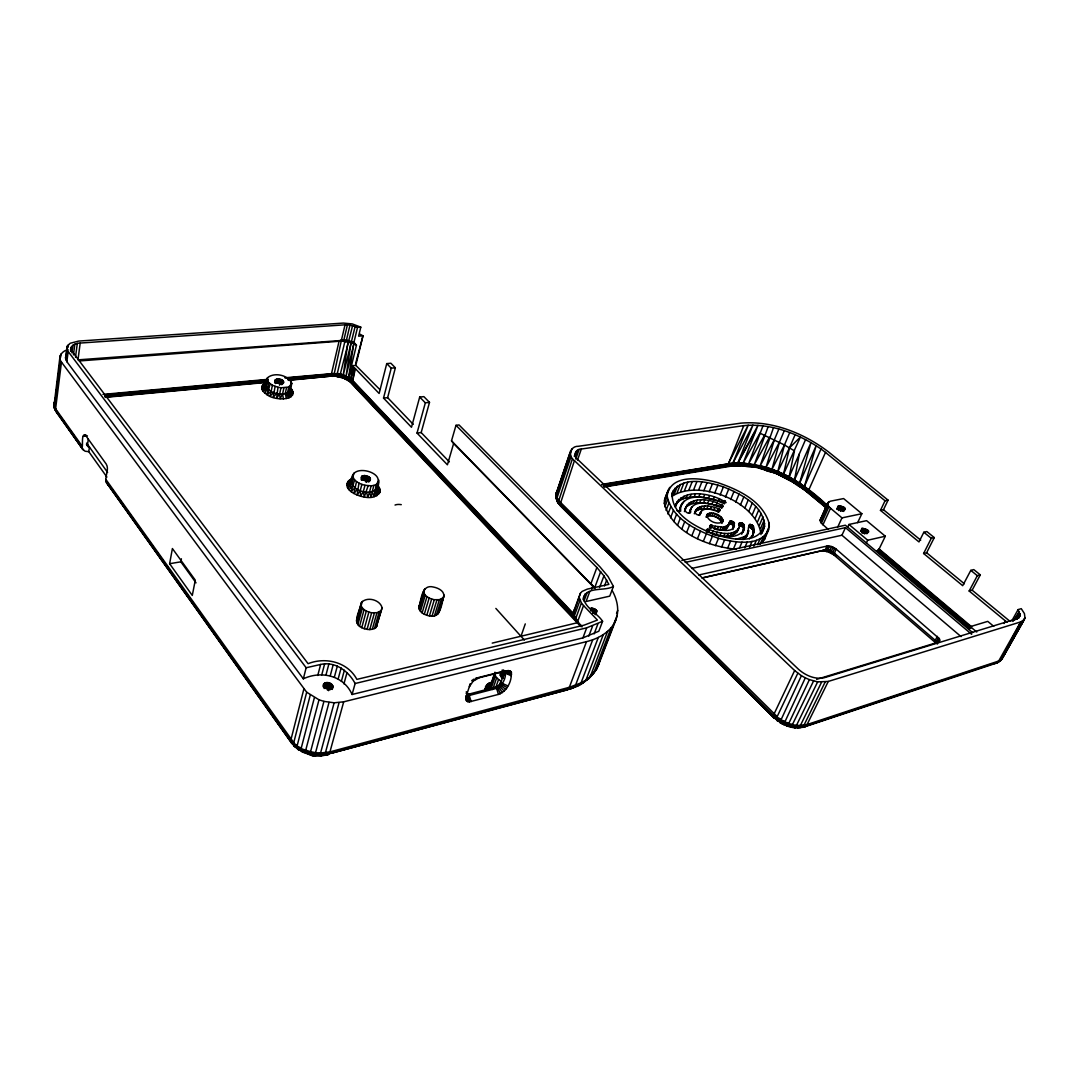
<?xml version="1.0" encoding="UTF-8"?>
<svg xmlns="http://www.w3.org/2000/svg" width="1079" height="1079" viewBox="0 0 1079 1079"><rect width="100%" height="100%" fill="white"/><g stroke="black" fill="none" stroke-linecap="round" stroke-linejoin="round"><path stroke-width="1.5" d="M826.244 507.616L798.069 484.781L776.327 473.465L759.724 468.38L758.874 467.005L760.155 465.804C786.308 471.806 808.697 487.735 827.903 505.889M291.047 388.548C299.045 401.712 273.473 400.511 267.16 394.725L268.482 382.357L267.43 380.779L267.457 377.812C274.187 371.877 288.471 375.033 291.802 383.436L290.157 390.854C282.266 398.623 259.432 391.245 267.457 377.812M888.071 500.143L885.05 500.764L880.464 510.367L883.472 509.733L888.071 500.143L828.524 451.912C803.747 433.124 772.267 420.432 740.787 423.157L578.398 446.274C569.955 445.991 567.662 456.336 574.433 460.639L559.961 504.918L777.905 720.57L773.697 717.67L560.433 505.97L557.425 501.816L556.845 497.905M268.482 382.357L272.421 385.257L277.991 387.267L276.615 398.245L279.69 393.808L280.985 387.779L288.754 387.024L291.802 383.436M298.155 748.893L294.041 745.859L293.758 742.622L306.692 692.205L61.476 362.112C56.985 356.92 62.528 350.608 68.058 349.677M557.924 500.993L558.477 502.854L556.144 498.377L556.184 493.656L570.724 450.563M727.651 527.591C726.423 520.766 736.795 524.61 732.52 529.519L734.421 523.14L730.618 520.982L726.423 528.697L719.936 530.005L714.19 529.047L715.337 526.269L723.631 527.159L728.811 524.826M573.205 613.304L352.617 380.401C348.045 376.328 337.336 371.028 332.925 374.979C337.484 377.92 346.238 376.827 350.446 382.317L580.758 626.535M378.729 481.935C378.999 500.804 342.65 490.783 353.103 474.504C358.929 464.982 385.621 474.221 376.126 484.606L374.265 496.637C365.309 500.899 335.812 489.421 351.565 478.901M288.228 380.037L333.182 375.91L338.86 376.409L347.047 379.309L348.652 377.38L353.925 342.394L357.527 327.382L360.804 327.153L358.619 336.162L362.976 335.839L355.8 365.376L379.835 389.532M764.579 526.309C763.851 505.147 740.531 493.912 723.416 486.845C707.73 481.949 681.834 475.165 672.19 493.13C671.044 514.885 695.847 526.714 712.976 533.849C728.635 538.853 756.514 545.934 764.579 526.309L761.585 533.215M760.992 534.604C757.606 501.654 698.315 478.348 671.812 496.488L675.063 488.14M358.983 483.122L357.095 495.045L360.251 490.608L361.856 484.39C357.85 482.799 351.983 479.669 353.103 474.504M667.146 496.138C670.126 473.047 702.254 478.064 718.25 482.799C738.575 489.731 762.516 500.966 769.111 523.194A13.892 6.636 23.3 0 0 769.3 526.39C764.175 547.876 734.394 542.683 718.493 538.3C697.843 531.205 672.284 519.579 667.146 496.138L664.327 503.434C672.5 533.282 708.08 546.352 736.121 549.292M664.327 503.434L664.502 500.238L668.157 490.028M501.937 670.234L502.935 671.367L508.357 670.598L510.933 671.543C512.741 679.878 507.157 691.518 498.471 694.404L469.325 701.876L467.773 701.66L468.138 695.335L466.222 693.284M579.369 597.766L581.419 602.972L575.377 619.454L579.49 624.566L575.377 619.454L573.367 614.221L580.421 593.234L582.067 591.44L587.246 589.134L608.88 584.386L603.943 575.835L596.876 567.514L455.999 425.315L451.508 440.825L453.625 443.509L595.015 588.527M753.83 532.149L751.807 537.436C753.857 533.849 756.285 525.136 750.094 524.434C746.789 526.525 749.972 534.698 745.238 537.828L743.053 539.554L744.227 536.776L746.425 535.063M752.643 534.901C756.743 528.332 746.371 528.305 749.554 524.448M83.649 450.361L55.016 409.764L54.233 402.346L54.422 408.186L56.189 411.976L82.611 449.134L85.079 451.224L88.775 451.669L106.902 477.053M580.421 593.234L573.515 611.793L573.367 614.221L576.496 619.751L573.988 616.797L580.003 600.329M695.483 511.041C694.242 513.752 697.803 515.802 699.988 514.818C700.824 506.644 712.032 508.708 717.414 510.933C719.45 512.336 721.541 509.881 718.843 508.87C711.223 505.606 696.791 502.733 694.377 513.806L696.252 509.382M559.961 504.918L562.388 507.036L560.891 505.309C556.697 503.502 555.739 497.743 556.184 493.656L570.211 452.33M494.816 673.984L495.396 675.899L490.918 689.076L490.486 685.354L494.964 672.19M827.66 506.307C802.223 482.138 768.046 460.423 731.697 463.552C732.654 469.365 743.539 462.918 747.45 465.791C759.576 467.059 770.878 471.415 782.059 475.933L782.383 476.392C789.154 475.785 799.391 491.242 804.435 486.386L821.011 448.985C798.595 433.731 771.229 423.062 743.755 425.639L581.325 449.026C574.851 448.837 573.151 456.768 578.331 460.059L798.595 669.371C805.447 675.427 815.063 679.77 824.316 677.706L1016.863 618.739L1020.194 615.313L1018.104 609.608L1021.26 608.664L1024.43 613.587L1024.983 617.889L1024.214 619.616L1002.094 658.77L997.482 662.735L803.369 727.259L795.169 727.934L790.705 727.138L789.41 725.155M747.949 530.908L746.803 535.791L745.238 537.828M698.76 574.999L826.946 546.082L831.518 546.527L836.131 549.076L939.391 638.755L939.674 640.913L938.137 642.207L816.668 679.352M294.85 746.776L291.249 742.622L291.006 739.398L303.86 689.009M617.242 615.111L596.674 668.751L589.161 678.273L581.864 683.358C589.282 678.974 595.648 672.635 598.751 664.381L615.974 619.616C619.589 609.945 617.067 599.182 612.13 590.456M574.433 460.639L794.643 670.545L774.088 713.907L773.697 717.67L776.799 718.169M582.04 626.912L350.918 382.209L341.76 377.124C339.319 378.203 337.565 374.548 340.276 374.211L348.18 377.677L352.442 380.86L572.962 613.803M348.18 377.677L343.257 375.02L337.255 373.671C334.288 373.941 336.5 377.812 338.86 376.409M275.078 386.417L273.216 397.382L276.696 393.309M995.93 663.167L993.327 663.504L997.482 662.735L1002.094 658.77L1024.214 619.616L1020.734 621.909L828.267 681.442L817.653 681.861L809.398 679.635L787.495 726.167L780.198 722.782L780.077 721.891L801.4 675.697L794.643 670.545M376.126 484.606L373.887 485.415L372.255 491.619L374.265 496.637L376.773 495.625L379.808 492.523L377.097 488.113L378.931 480.236M306.692 692.205L318.993 699.799L305.735 750.161L306.476 752.198C309.808 757.714 322.095 756.123 328.367 754.518L329.945 751.888L343.702 701.809L586.49 641.641C598.629 638.647 611.213 631.849 615.974 619.616M789.734 432.598L784.446 444.98L777.797 471.577L789.477 447.866L800.402 437.035L783.556 474.086L766.036 467.409L737.915 462.837C731.818 468.434 756.784 464.604 758.82 467.854M54.004 405.906L60.06 355.814M798.069 484.781C799.998 488.167 815.346 496.906 804.435 486.386L816.156 445.681L799.647 483.028L798.069 484.781L776.327 473.465C773.913 470.983 763.312 472.683 765.065 467.625M82.611 449.134L54.422 408.186L60.262 359.968M55.231 400.39L55.649 397.072M56.27 392.095L56.688 388.777M57.322 383.787L57.74 380.469M58.36 375.492L58.779 372.174M60.653 357.243L61.071 353.925M61.476 362.112L55.595 408.806L57.227 413.203M455.999 425.315L459.02 424.937L599.964 566.866L608.057 576.51L613.411 586.423C605.036 591.481 587.016 586.194 583.402 597.753C585.142 608.151 597.24 613.007 602.595 621.288L598.818 631.228L582.943 637.864L352.078 694.485C343.756 675.454 321.097 670.423 303.334 678.826L66.858 361.708L65.536 358.039L67.262 346.143L70.175 343.27L78.686 341.072L343.324 323.08L352.253 323.916L360.804 327.153M65.832 359.86L67.262 346.143M68.017 347.492L68.395 344.592M66.858 361.708L68.166 351.498L67.141 349.65M70.594 351.053C69.852 345.509 75.624 343.095 80.21 343.055L345.037 324.819L349.987 325.076L357.527 327.382M70.985 351.107L71.592 346.494M71.902 352.873L72.9 345.199M73.439 354.897L74.842 344.161M75.503 357.216L77.31 343.432M54.422 408.186L54.233 402.346M80.21 343.055L77.971 359.86L346.44 340.101L353.925 342.394L356.461 345.118L348.652 377.38L350.554 379.201L348.665 380.766L347.047 379.309M443.793 596.552C444.723 590.928 437.98 587.88 433.407 587.043C421.835 584.022 421.43 598.872 419.124 606.317C418.059 611.955 424.829 615.124 429.429 615.92C440.974 618.82 441.338 603.916 443.793 596.552L437.966 614.086M349.205 380.698C354.775 386.201 353.143 369.611 354.33 367.71L351.484 365.754L355.8 365.376M438.856 612.697L444.008 594.961M82.071 447.623C83.177 445.087 80.965 433.353 85.416 435.134L106.214 464.037C109.721 469.837 104.177 476.662 106.416 482.623L291.249 742.622L293.677 744.375M88.316 438.924L87.426 445.843L89.422 447.07L88.775 451.669M345.037 324.819L341.503 339.872L339.103 341.112L331.523 373.523L332.103 376.328L335.96 376.005M675.683 506.631C681.645 486.548 713.839 493.777 726.1 502.612C712.221 499.537 683.762 488.504 679.5 510.677L681.024 505.404M418.881 607.909L423.926 590.119M467.773 701.66L466.614 700.986L467.558 694.997L466.29 691.72M759.103 466.034L743.161 463.039C736.984 468.448 762.678 465.926 764.647 469.405M766.184 533.566L764.485 539.487L760.088 544.261L763.231 537.018M744.24 527.226L742.703 532.23C746.007 529.209 744.159 520.564 739.155 523.328C740.828 538.016 721.662 538.165 712.14 533.916L713.3 531.124C721.298 533.404 733.612 536.33 738.94 527.847M372.255 491.619L371.243 497.23L369.544 492.024L371.163 485.82L373.887 485.415M356.515 481.585L353.899 493.494L357.392 489.353M169.619 563.71L172.397 548.537L195.286 580.151L192.291 595.446L169.619 563.71L180.84 561.822L196.027 582.849M805.568 439.571L799.323 453.949L794.535 479.831L792.984 481.625M180.84 561.822L181.407 558.801M382.087 607.774L376.126 627.425C372.053 630.675 366.159 629.772 361.748 627.681C351.039 622.961 360.413 610.431 361.276 602.81C366.536 596.107 380.145 599.654 382.087 607.774L376.126 627.425M377.137 625.982L377.057 622.529M466.614 700.986L465.723 698.45L467.274 692.88M747.464 463.916L747.45 465.791M1000.26 659.997L999.181 661.562L1000.557 660.631L1020.734 621.909L998.682 661.036L994.919 663.585M777.109 720.624L777.163 716.604L797.813 673.229M272.421 385.257L271.139 391.299L267.16 394.725L264.8 393.053L263.047 391.259L266.162 386.808L267.43 380.779M270.182 383.881L267.16 394.725M356.434 621.072L361.276 602.81M494.816 673.552L490.338 687.161L484.984 688.928L486.737 684.76L491.39 682.225M737.766 530.612L738.198 528.616M274.646 382.843L275.253 379.956C277.748 378.028 282.833 379.08 283.871 382.168L283.683 382.708C281.201 384.65 276.076 383.598 275.051 380.496L275.253 379.956M275.118 382.411L275.738 379.525M275.55 383.531L276.48 379.201M504.338 672.716L504.122 670.585C508.034 674.496 502.517 686.352 497.163 688.2L469.81 695.321L468.138 695.335L466.573 693.837L468.839 694.148L497.136 686.703L500.454 683.695L504.338 672.716L511.352 675.791M276.494 383.355L277.411 379.039M277.573 383.342L278.49 379.012M278.719 383.477L279.636 379.161M279.542 385.216L280.769 379.457M280.891 384.191L281.821 379.875M281.767 384.704L282.698 380.388M282.752 383.854L283.372 380.968M279.69 393.808L280.068 398.731L282.59 393.929L283.898 387.901M286.434 398.515L285.234 393.673L286.542 387.644M285.234 393.673L289.051 397.827L287.446 393.039L288.754 387.024M287.446 393.039L291.114 396.789L289.118 392.082L290.44 386.08M290.764 384.893L291.424 381.899M332.912 686.527C331.766 691.234 322.446 689.063 323.43 684.329C326.357 680.04 335.771 684.099 332.143 689.427M271.139 391.299L270.006 396.195L273.796 392.459M289.118 392.082L292.53 395.453L290.157 390.854L290.116 387.887L292.49 390.355L290.764 388.332M284.816 377.798L334.301 373.442L341.503 339.872M79.387 360.952L341.922 341.072L343.891 339.845L347.425 324.806M337.255 373.671L344.916 341.328L346.44 340.101L349.987 325.076M465.912 699.893L467.207 694.444M753.209 464.793L753.061 466.654M340.276 374.211L352.604 325.602M346.44 340.101L347.977 341.895L343.257 375.02L355.153 326.384M684.437 511.621C687.633 494.519 713.812 498.687 723.173 506.631C712.909 505.485 692.705 496.421 689.346 512.997L690.992 508.263M351.565 341.396L353.872 343.823L346.089 376.099L350.999 342.731L349.03 340.627M352.617 380.401L355.45 368.748L354.33 367.71L350.554 379.201M65.536 358.039L65.954 356.326M827.971 529.142L821.416 523.288L820.107 520.361L827.93 502.625L830.317 501.209L843.603 498.565L861.851 513.712L857.643 522.627M555.968 494.789L556.71 491.835L555.968 494.789L556.818 499.793M264.8 393.053L267.214 388.4L263.047 391.259C259.567 387.496 263.546 382.937 267.646 382.249M353.359 478.01L351.781 484.228L346.818 485.402L351.282 482.407L352.846 476.19M354.101 473.034L351.538 480.708L346.885 483.405L351.282 482.407M770.514 471.28L771.067 469.54M820.107 520.361L827.93 502.625M303.334 678.826L306.153 667.753L68.166 351.498M354.613 479.845L351.147 491.66L354.937 487.802M413.284 424.344L387.631 397.652L395.359 367.791L390.881 363.245L386.741 363.61L379.134 393.484L355.45 368.748M361.101 479.184L361.87 476.217L364.675 475.515L369.18 476.985L370.434 479.683C367.952 482.205 362.301 480.748 361.249 477.39L361.87 476.217M361.452 480.263L362.598 475.812M362.423 480.034L363.556 475.569M449.35 461.879L421.174 432.558L429.509 402.359L423.858 396.627L419.691 397.072L411.49 427.284L383.531 398.084L391.218 368.168L386.741 363.61M363.529 479.966L364.675 475.515M364.729 480.101L365.889 475.65M309.673 754.477L298.182 749.541L297.197 745.549L310.239 695.132M365.552 481.881L367.089 475.947M360.251 490.608L360.602 496.246L363.353 491.511L364.972 485.294L371.163 485.82M366.671 482.34L368.209 476.405M317.765 675.467L320.625 664.462C335.164 661.103 348.557 671.138 355.126 683.506L352.078 694.485M368.033 481.436L369.18 476.985M368.775 482.097L369.935 477.646M363.353 491.511L364.243 497.028L368.128 485.779M369.638 481.315L370.407 478.348M306.814 753.655L302.107 751.901L301.243 748.084L314.38 697.681M321.744 674.901L324.617 663.909M325.979 674.995L328.866 664.003M323.16 686.554L323.929 683.627M323.565 687.458L324.712 683.074M377.771 483.419L376.139 489.596L376.773 495.625L374.494 490.797M355.638 363.488L362.976 335.839L360.049 334.18M324.186 688.537L325.723 682.71M325.359 688.389L326.897 682.562M326.6 688.456L328.151 682.629M330.268 675.71L333.182 664.745M589.161 678.273L581.068 682.832L569.361 687.283L329.945 751.888L320.557 753.021L316.821 754.45C316.511 756.905 309.376 756.136 311.588 753.655L310.563 751.712L323.929 701.377L334.139 702.807L343.702 701.809M327.463 690.196L329.392 682.926M328.609 690.681L330.552 683.412M329.985 689.872L331.536 684.059M331.132 689.198L332.292 684.828M334.396 677.046L337.322 666.08M331.981 688.577L332.764 685.664M598.319 637.446L581.068 682.832L579.369 684.747L573.435 687.242L329.297 753.466L316.821 754.45L315.554 752.67L329.028 702.389M338.172 678.907L341.126 667.955M339.076 702.604L325.399 752.764L322.014 754.572L320.557 753.021L334.139 702.807M359.455 611.941L362.315 601.394M356.798 622.853L361.303 606.223L360.925 604.456M341.396 681.227L344.376 670.275M357.864 624.633L362.382 607.99L361.303 606.223M359.55 626.279L364.095 609.635L362.382 607.99M343.931 683.884L346.925 672.918M361.748 627.681L366.307 611.038L364.095 609.635M453.625 443.509L447.421 464.82L417.033 433.07L425.342 402.818L419.691 397.072M364.311 628.733L368.883 612.103L366.307 611.038M367.049 629.381L371.648 612.764L376.935 612.697L380.752 610.862M784.298 430.723L779.416 442.242L771.944 469.352L784.446 444.98L759.94 433.151L743.161 463.039L757.971 425.301L737.915 462.837L752.94 425.086L732.951 463.012L602.095 484.35M369.787 629.57L374.386 612.966M372.322 629.286L376.935 612.697M374.48 628.558L379.107 611.982M342.353 375.263L341.76 377.124M587.88 679.365L595.878 670.113L600.072 659.768L599.304 660.672M555.941 496.853L570.346 454.286M774.398 718.25L558.072 502.72L572.49 458.508M465.723 698.45L467.113 693.73M424.843 588.77L419.124 606.317M419.326 609.622L424.141 593.41L423.683 591.71M420.432 611.321L425.261 595.095L424.141 593.41M422.132 612.912L426.974 596.687L425.261 595.095M424.303 614.261L429.159 598.036L426.974 596.687M426.785 615.286L431.667 599.061L429.159 598.036M778.863 429.091L774.398 439.679L766.036 467.409L779.416 442.242M429.429 615.92L434.324 599.708L439.369 599.668L442.903 597.914M432.045 616.109L436.955 599.911M836.131 549.076L833.743 554.781L936.383 643.462L935.237 640.346L834.283 553.014L829.67 550.479L826.447 549.899L819.77 551.099L703.265 577.629M434.446 615.853L439.369 599.668M436.455 615.165L441.392 598.98M470.242 683.951L469.419 686.527L473.195 681.119L479.063 677.787L506.59 670.828M369.544 492.024L367.845 497.365L366.523 491.997M1000.557 660.631L1022.784 620.964L1000.665 660.092L998.682 661.036L998.803 661.859L806.107 725.951C794.414 728.878 782.059 723.308 773.535 715.417L557.937 501.344L556.602 499.064L571.115 456.363M773.468 427.716L760.155 465.804L774.398 439.679M466.047 696.764L470.161 684.126M557.83 490.257L571.83 449.039M492.671 689.508L496.664 677.787L495.396 675.899M574.298 456.336L575.93 451.575M495.531 688.321L498.538 679.527L496.664 677.787M500.332 675.467L501.344 672.487L504.945 672.001M575.067 456.754L577.225 450.415M500.845 676.546L502.369 672.082M575.795 459.047L579.045 449.565M501.56 677.868L503.596 671.907M499.375 685.394L500.885 680.997L498.538 679.527M577.521 460.086L581.325 449.026M502.895 677.949L504.432 673.485M520.982 636.3L525.271 623.891M768.167 426.623L754.342 464.536L769.462 437.292M598.521 664.084L600.072 659.768M779.996 722.566L783.651 724.562L776.516 719.423M583.065 599.546L585.142 593.909M584.009 600.99L587.124 592.56M596.876 567.514L590.955 583.604L594.691 587.745L600.666 571.627M577.467 622.07L583.537 605.575L581.419 602.972M345.401 376.342L344.525 378.109M589.714 591.67L586.086 601.502L609.743 596.147L613.411 586.423M591.71 589.255L592.857 586.126M723.065 520.698L722.687 521.737C717.535 525.23 708.175 521.413 706.772 515.384L707.177 514.359C712.342 510.933 721.595 514.71 723.065 520.698L721.918 523.463M590.591 610.768L591.562 608.165L594.65 608.907L596.849 610.781L596.35 613.142L592.614 613.196M599.573 587.569L603.943 575.835M591.602 610.849L592.573 608.232M592.654 611.105L593.625 608.489M582.943 637.864L586.679 627.843L602.595 621.288M593.194 612.818L594.65 608.907M594.097 613.371L595.568 609.46M604.496 585.964L606.695 580.097M594.853 614.005L596.309 610.094M595.379 614.693L596.849 610.781M499.833 707.662L567.5 689.751L569.361 687.283L586.49 641.641M588.824 636.111L592.573 626.117M831.518 546.527L828.982 552.327L833.743 554.781L832.921 552.016L834.768 548.065M594.138 633.886L597.887 623.918M573.718 686.851L569.469 688.631L572.315 688.24L575.512 685.3L592.708 639.793M566.232 690.196C573.043 687.66 581.446 686.055 586.018 679.905L603.296 634.641M586.018 679.905L590.28 676.546L607.571 631.417M611.132 627.816L593.841 672.824L589.957 676.196M616.554 613.479L617.727 610.404M664.502 500.238L667.308 492.955M669.681 487.371L665.365 497.298M664.839 506.833L667.672 499.523M671.677 494.668L673.296 490.486M666.067 510.407L668.913 503.07M674.186 494.452L677.423 486.116M667.955 514.076L670.828 506.739M677.126 492.752L680.377 484.444M680.606 491.444L683.843 483.136M670.531 517.812L673.404 510.461M676.088 503.96L674.995 506.739L677.14 501.533M776.327 473.465L777.015 471.766M676.061 504.311L678.839 499.415M677.747 502.18L680.04 500.373L681.119 497.608M684.545 490.513L687.795 482.232M673.728 521.562L676.627 514.197M680.04 500.373L682.886 498.93L683.978 496.165M679.932 508.182L682.117 503.165M683.83 501.249L681.024 505.943M688.901 489.974L692.165 481.706M682.886 498.93L686.244 497.851L687.323 495.099M677.518 525.271L680.431 517.893M686.069 506.658L684.963 509.436L687.202 504.716M686.244 497.851L690.047 497.163L691.126 494.411M693.622 489.853L696.886 481.598M686.109 507.494L688.928 503.084M687.836 505.849L690.115 504.527L691.207 501.775M690.047 497.163L694.229 496.879L695.321 494.142M681.861 528.872L684.787 521.494M690.115 504.527L692.88 503.569L693.986 500.818M698.612 490.122L701.903 481.881M692.125 506.564L689.886 511.041M692.88 503.569L696.09 502.976L697.196 500.224M694.229 496.879L698.72 496.987L699.812 494.249M686.676 532.338L689.629 524.947M703.832 490.783L707.123 482.569M695.132 512.147L697.614 508.007M696.09 502.976L699.664 502.774L700.77 500.022M696.508 510.772L698.423 509.72L699.529 506.968M698.72 496.987L703.454 497.5L704.56 494.775M698.423 509.72L700.837 509.045L701.943 506.28M699.664 502.774L703.535 502.949L704.641 500.197M700.379 512.633L699.259 515.411L701.094 511.284M709.2 491.835L712.504 483.635M691.909 535.589L694.889 528.211M700.837 509.045L703.656 508.735L704.776 505.984M703.454 497.5L708.35 498.404L709.456 495.679M708.714 500.75L707.608 503.502L711.803 504.419L712.922 501.681M734.367 525.055C733.895 538.286 696.184 522.506 715.337 526.269M703.656 508.735L706.799 508.829L707.918 506.078M714.635 493.265L717.953 485.064M707.177 514.359L706.044 517.124C711.101 513.739 718.951 517.3 721.743 522.249L722.89 519.485M697.493 538.583L700.487 531.205M708.35 498.404L713.34 499.685L714.446 496.947M743.755 425.639L728.19 464.496L728.932 466.222L742.028 465.305M706.974 516.355L708.107 513.591M706.799 508.829L710.157 509.301L711.277 506.55M348.652 377.38L352.995 366.712L350.85 378.837L352.442 380.86M708.364 515.883L709.483 513.118M710.117 515.749L711.236 512.984M714.757 507.4L713.637 510.151L715.957 510.933M720.071 495.045L723.416 486.845M713.219 504.837L716.038 505.687L717.157 502.949M712.113 515.951L713.246 513.199M719.437 498.579L718.331 501.303L713.34 499.685M709.389 529.654L707.514 529.276L706.367 532.068L708.242 532.446L709.389 529.654L713.3 531.124M706.961 532.095L708.094 529.303M703.333 541.294L706.354 533.916M707.595 532.217L708.741 529.425M710.535 524.96L709.389 527.739L711.236 528.063L712.383 525.271M714.231 516.49L715.364 513.739M709.969 527.752L711.101 524.96M718.236 508.587L717.117 511.338L718.25 511.959L719.383 509.207M710.589 527.86L711.735 525.068M717.724 511.621L718.843 508.87M716.308 517.327L717.441 514.562M721.945 504.837L720.826 507.575L721.352 504.54M718.681 512.336L719.801 509.585M725.439 497.136L728.797 488.949M721.338 507.912L722.458 505.188M724.36 500.521L723.24 503.259L719.558 501.789M721.73 508.303L722.863 505.565M723.82 503.556L724.94 500.818M718.223 518.392L719.356 515.627M724.319 503.906L725.439 501.169M709.348 543.668L712.383 536.29M719.828 519.619L720.974 516.868M717.13 529.708L718.277 526.93M721.028 520.941L722.175 518.176M730.658 499.537L734.044 491.35M716.092 535.049L717.252 532.257M762.988 425.814L748.664 463.606L764.633 435.107M719.936 530.005L721.082 527.226M715.444 545.664L718.493 538.3M719.976 535.818L721.136 533.039M722.485 529.937L723.631 527.159M735.662 502.207L739.075 494.02M724.67 529.492L725.83 526.714M726.423 528.697L727.57 525.932M728.406 524.623L729.795 521.251M723.699 536.209L724.859 533.417M728.986 523.828L730.146 521.063M728.325 526.215L730.618 520.982M730.038 523.747L731.184 520.995M730.658 523.868L731.805 521.117M721.527 547.255L724.602 539.891M731.292 524.084L732.439 521.319M731.899 524.367L733.046 521.616M727.152 536.196L728.325 533.417M740.383 505.107L743.822 496.92M732.425 524.718L733.585 521.966M732.857 525.109L734.003 522.357M733.14 525.513L734.286 522.749M733.261 525.891L734.421 523.14M730.267 535.791L731.427 533.013M732.938 534.995L734.098 532.217M727.529 548.429L730.618 541.078M744.766 508.209L748.219 500.009M735.109 533.849L736.283 531.084M739.641 522.829C735.527 527.011 745.144 524.623 743.08 529.978M738.926 525.473L740.086 522.722M736.741 532.379L737.901 529.614M739.479 525.473L740.639 522.722M740.086 525.567L741.246 522.816M740.72 525.756L741.88 523.005M741.34 526.026L742.5 523.288M741.893 526.377L743.053 523.625M742.339 526.754L743.498 524.003M748.732 511.446L752.198 503.246M733.342 549.157L736.458 541.82M742.662 527.159L743.822 524.407M742.824 527.537L743.984 524.785M741.691 534.24L743.876 529.465M573.515 611.793L574.433 609.635M752.225 514.804L755.718 506.604M739.52 547.97L742.015 542.117M748.92 527.172L750.094 524.434M749.527 527.267L750.701 524.515M750.161 527.442L751.335 524.704M746.803 535.791L748.893 530.72M750.782 527.712L751.942 524.974M755.206 518.23L758.726 510.003M751.335 528.049L752.508 525.311M751.793 528.427L752.967 525.689M752.13 528.831L753.304 526.093M752.319 529.223L753.493 526.471M744.726 547.795L747.221 541.955M752.818 532.149L753.992 529.398M757.633 521.656L761.154 513.429M795.115 434.716L789.477 447.866L783.556 474.086L789.154 476.851L799.323 453.949M749.514 547.188L752.023 541.348M759.441 525.068L762.988 516.828M760.614 528.386L764.175 520.132M753.803 546.136L756.325 540.309M761.14 531.583L764.714 523.315M761.963 533.242L763.757 529.088M757.566 544.666L760.075 538.866M762.624 542.036L765.766 534.82M766.805 532.136L769.3 526.39L769.111 523.194M764.485 539.487L768.801 529.465M821.011 448.985L825.489 452.411L808.63 490.284M822.009 516.76L828.847 501.735M820.445 521.764L827.984 505.201L827.633 503.799M821.416 523.288L828.969 506.712L827.984 505.201M822.926 524.826L830.506 508.236L828.969 506.712M836.751 509.207L838.127 506.213C852.855 506.145 840.109 516.922 838.127 506.213M837.358 508.978L838.747 505.984M838.167 508.924L839.556 505.916M838.423 510.529L840.487 506.024M840.123 509.288L841.512 506.28M840.46 511.19L842.537 506.685M842.106 510.205L843.495 507.211M842.942 510.799L844.331 507.804M819.77 551.099L825.125 550.034L826.946 546.082M843.576 511.446L844.965 508.438M826.447 549.899L821.739 550.87L826.447 549.899L828.281 545.947M837.763 526.957L841.971 517.88L861.851 513.712M827.998 550.061L824.005 551.005L826.46 551.504L829.832 546.109M595.878 670.113L598.751 664.381M782.882 474.288L782.059 475.933M832.921 552.016L831.45 553.433L831.356 551.153L833.19 547.201M691.693 568.431L841.93 535.224L845.477 527.644L971.68 634.317M847.676 527.172L848.944 524.461L866.599 520.658L885.319 536.223L879.129 548.982L877.052 550.897L969.468 628.814M860.556 531.286L861.932 528.4C878.266 530.989 859.599 538.057 861.932 528.4M861.366 531.205L862.741 528.332M861.635 532.756L863.686 528.427M862.66 533.013L864.711 528.697M863.699 533.417L865.749 529.101M864.67 533.957L866.734 529.627M866.208 533.12L867.583 530.248M866.869 533.781L868.244 530.895M866.383 542.966L867.691 540.228L885.319 536.223M783.651 724.562L805.312 677.855L801.4 675.697M790.705 727.138L792.957 725.992L792.566 724.306L813.566 680.984M793.335 726.976L795.169 727.934L797.111 726.693L796.585 725.142L817.653 681.861M797.111 726.693L800.416 725.466L821.551 682.225M797.489 727.839L799.93 727.705L803.949 725.277L825.125 682.09M864.023 706.435L800.443 727.462L804.853 726.868L807.065 724.562L828.267 681.442M1007.017 622.259L969.158 590.995L972.139 590.173L980.312 574.878L973.784 569.591L970.803 570.373L962.697 585.681L923.611 553.5L926.618 552.758L934.293 537.598L926.848 531.556L923.84 532.257L918.984 541.928L880.464 510.367M923.611 553.5L931.285 538.3L934.293 537.598M788.574 477.08L787.63 478.658M937.476 644.042L935.237 640.346L937.381 636.327M939.391 638.755L937.246 642.787L936.437 641.56L938.582 637.541M938.339 642.598L939.769 639.914M969.158 590.995L977.331 575.687L980.312 574.878M484.984 688.928L490.486 685.354L491.35 683.789L486.737 684.76L491.309 683.101M968.821 629.394L970.331 626.629L987.757 621.369L993.732 626.333M1004.036 623.514L1005.493 620.911M737.915 462.837L755.448 431.438M1011.832 620.816L1018.104 609.608M1014.57 620.277L1019.399 611.645L1012.925 621.45M1016.877 619.333L1020.1 613.587L1016.526 619.211M1018.576 618.2L1020.194 615.313L1018.468 618.159M1005.641 650.839L1001.663 659.013M1007.327 647.98L1024.983 617.889L1002.917 657.098L1002.094 657.057M752.994 534.671L749.379 538.866M596.674 668.751L590.28 676.546M320.598 755.947L322.014 754.572M356.785 619.413L357.823 617.97M567.5 689.751L324.01 755.165L326.114 755.03L329.945 751.888M267.268 382.627L262.076 385.985L265.825 385.257L266.203 383.841L263.209 384.542L267.376 382.546M742.865 531.475C733.693 540.471 718.83 535.926 708.256 532.014C706.907 531.839 705.302 529.384 707.514 529.276M471.698 680.822L472.521 679.972L473.195 681.119M586.288 679.986L588.122 678.084M820.404 519.161L821.321 518.257M348.989 489.637L353.022 486.063L347.532 487.519L351.781 484.228M699.974 514.063L701.242 512.984M486.602 690.304L490.338 687.161M802.83 488.113L807.213 491.579M501.344 672.487C498.687 674.092 500.993 677.464 503.151 678.273M998.682 661.036L807.065 724.562L803.329 727.286L792.148 726.909L780.077 721.891M266.162 386.808L261.995 389.425L265.825 385.257L261.657 387.631M303.752 751.348L302.794 751.928L297.575 748.786M492.226 643.111L578.627 622.435M780.697 722.512L776.637 720.246M577.616 622.907L580.812 624.862M831.356 551.153L828.982 552.327L826.46 551.504L829.67 550.479M491.35 683.789L485.456 686.689L490.486 685.354M744.227 536.776L735.595 539.433M570.966 688.712L579.369 684.747L575.512 685.3M351.767 479.063L349.326 480.074L352.523 479.238L347.748 481.598L351.538 480.708M333.182 375.91L288.619 380.361M327.234 754.936L328.367 754.518M589.903 608.543L591.562 608.165M873.599 703.252L942.237 680.458M961.402 674.105L991.722 664.03M581.068 682.832L584.629 681.739L576.752 686.284L575.134 686.257M300.501 749.392L298.182 749.541L294.041 745.859M332.467 752.967L496.583 708.552M804.853 726.868L801.764 727.098M477.066 677.895L501.317 671.772M736.876 465.197L604.375 486.953M105.89 481.113L290.831 741.152C295.821 747.814 303.604 751.793 311.588 753.655L315.554 752.67L320.557 753.021M491.822 682.494L488.76 683.236L491.484 682.778M355.126 683.506L586.679 627.843M792.957 725.992L807.065 724.562M306.153 667.753L320.625 664.462M701.943 578.088L825.125 550.034M685.219 562.388L845.477 527.644M681.834 560.419L845.37 525.217L972.665 632.645M341.922 341.072L355.072 343.594M604.078 486.589L732.034 465.454M601.974 484.835L728.217 463.997L741.934 463.417M603.62 485.091L728.19 464.496C765.793 460.369 801.333 481.342 827.364 506.725M603.687 485.617L728.244 464.995C765.699 460.881 801.09 481.814 827.013 507.09M603.849 486.13L728.406 465.467C765.672 461.367 800.861 482.246 826.622 507.4M475.448 678.313L479.063 677.787M508.357 670.598L502.935 671.367M417.033 433.07L421.174 432.558M306.476 752.198L310.563 751.712L315.554 752.67M321.232 755.489L326.114 755.03M788.695 724.737L796.585 725.142M425.342 402.818L429.509 402.359M83.38 436.307L87.426 435.862M83.555 435.511L86.253 435.228M383.531 398.084L387.631 397.652M502.827 670.113L504.554 671.367L509.841 670.841M102.977 394.415L268.132 379.322M391.218 368.168L395.359 367.791M104.811 394.779L267.659 379.862M286.124 378.163L331.455 374.008L339.17 374.48M104.838 395.359L267.659 380.401M287.81 378.554L331.455 374.534C338.819 374.143 346.683 376.18 352.172 381.292L574.932 616.729M104.919 395.939L267.74 380.941M287.891 379.093L331.523 375.06C338.739 374.683 346.44 376.679 351.808 381.683L576.806 619.616M105.068 396.492L267.889 381.453M288.026 379.592L333.02 375.479L341.908 376.733L349.609 380.442L576.321 619.993M105.256 396.978L266.405 382.06M105.378 397.355L266.891 382.371M510.933 671.543L504.554 671.367M569.361 687.283L573.435 687.242M784.473 722.984L792.566 724.306M731.697 463.552L728.352 463.552L748.179 425.193L732.951 463.012L736.66 463.296M301.688 750.134L305.735 750.161L310.563 751.712M321.34 755.583L311.278 754.693L301.729 751.294M511.581 672.662L505.431 672.284L503.569 670.234M780.454 720.799L788.479 722.984M703.535 502.949L706.246 503.313M297.386 747.531L305.735 750.161M311.588 753.655L316.821 754.45M277.991 387.267L280.985 387.779M511.729 674.105L505.511 673.013L504.513 671.866M784.811 724.616L787.495 726.167M776.759 718.236L784.473 721.231M368.883 612.103L371.648 612.764M431.667 599.061L434.324 599.708M710.157 509.301L712.477 509.868M473.465 679.231L475.084 679.635M361.856 484.39L364.972 485.294M786.942 725.493L790.179 726.437M787.13 726.086L791.379 727.3M331.523 373.523L332.898 373.927M293.731 744.51L301.243 748.084M507.858 685.866L500.872 682.791M318.993 699.799L323.929 701.377M773.535 715.417L780.656 719.073M334.301 373.442L335.96 374.022M716.038 505.687L720.232 507.278M805.312 677.855L809.398 679.635M353.872 343.823L356.461 345.118M290.831 741.152L297.197 745.549M507.022 687.66L500.454 683.695M784.446 444.98L794.454 450.86L789.154 476.851L794.05 480.101M106.416 482.623L112.782 490.149M676.884 510.691L680.674 511.23L680.606 507.885M56.108 411.112L57.619 412.165M799.256 483.338L794.535 479.831L811.003 442.538L799.647 483.028L804.138 486.737M505.754 689.454L499.833 684.585M377.097 488.113L380.199 490.594L379.808 492.523L376.139 489.596L378.648 494.222M325.399 752.764L326.964 754.005M825.489 452.411L885.05 500.764M923.84 532.257L931.285 538.3M970.803 570.373L977.331 575.687M883.472 509.733L920.711 540.161M926.618 552.758L964.383 583.793M972.139 590.173L1009.984 621.329M830.506 508.236L841.971 517.88M879.129 548.982L971.626 626.805M848.944 524.461L867.691 540.228M878.886 549.413L976.751 632.024M878.562 549.831L971.006 627.668M878.198 550.209L970.628 628.059M877.807 550.533L970.223 628.396M877.416 550.762L969.819 628.652M806.849 491.7L825.88 507.737M841.93 535.224L961.052 636.61M777.163 716.604L560.23 502.126L557.007 497.783L556.184 493.656M378.689 486.427L376.76 484.592L379.821 488.531L380.199 490.594L376.854 484.377M290.157 390.854L293.259 393.889L290.494 389.425L293.232 392.163L290.116 387.887M563.575 508.222L571.91 516.49M575.471 520.024L582.62 527.118M588.568 533.026L594.516 538.92M601.664 546.014L606.425 550.735M613.573 557.816L617.134 561.363M626.656 570.804L629.044 573.165M638.566 582.62L687.363 631.04M689.751 633.4L698.086 641.668M701.647 645.202L709.982 653.469M714.743 658.203L721.891 665.284M727.839 671.192L732.601 675.913M739.749 682.994L744.51 687.714M752.832 695.982L756.406 699.529M764.741 707.797L767.115 710.157M935.237 640.346L936.437 641.56M451.508 440.825L594.691 587.745M583.537 605.575L597.415 620.074L584.13 625.146L356.879 679.379C347.681 661.993 325.602 656.72 308.081 663.679L71.996 351.214L70.985 347.977M504.149 691.126L499.024 685.421M578.115 622.731L580.286 625.132M495.854 608.421L524.354 640.049M498.107 686.15L502.328 692.57M294.486 745.319L296.105 747.194M497.136 686.703L500.386 693.689M496.192 687.053L498.471 694.404M293.758 742.622L105.877 479.413M468.839 694.148L471.132 701.606M467.935 694.283L468.906 695.442L469.325 701.876M575.377 619.454L579.49 624.566M54.624 407.565L55.73 409.035M86.563 443.064L107.603 472.413M86.954 444.413L88.842 447.07M86.428 444.278L88.316 446.935M82.044 445.951L55.595 408.806L53.95 404.436M61.49 418.072L65.266 423.373M69.029 428.673L73.75 435.309M76.582 439.288L78.47 441.945M117.638 496.987L123.478 505.188M127.362 510.65L134.174 520.226M138.072 525.689L141.956 531.165M147.796 539.365L152.652 546.19M157.521 553.028L163.347 561.228M167.245 566.691L171.129 572.167M176.969 580.367L181.825 587.192M186.694 594.03L192.534 602.23M196.418 607.693L201.287 614.531M207.114 622.731L211.012 628.194M217.81 637.77L221.708 643.232M226.563 650.071L230.461 655.533M236.288 663.733L240.185 669.196M246.997 678.772L250.881 684.234M255.75 691.073L259.634 696.535M265.474 704.735L269.359 710.211M276.17 719.774L280.054 725.236M286.866 734.812L288.808 737.537M107.441 483.837L292.22 743.714M343.891 339.845L344.916 341.328M573.988 616.797L577.629 622.178M803.949 725.277L804.543 726.383M834.283 553.014L835.753 556.305M800.416 725.466L801.023 726.814M558.329 499.968L559.893 503.61M54.409 406.621L55.636 410.465M315.203 754.626L315.5 755.556M438.6 609.392L439.072 611.092M557.007 497.783L557.937 501.344M282.59 393.929L283.386 398.825M556.278 495.666L556.602 499.064M685.543 508.843C683.425 512.903 692.543 515.695 690.452 510.219M395.035 505.053A9.171 4.963 15.3 0 1 401.28 504.662"/></g></svg>
